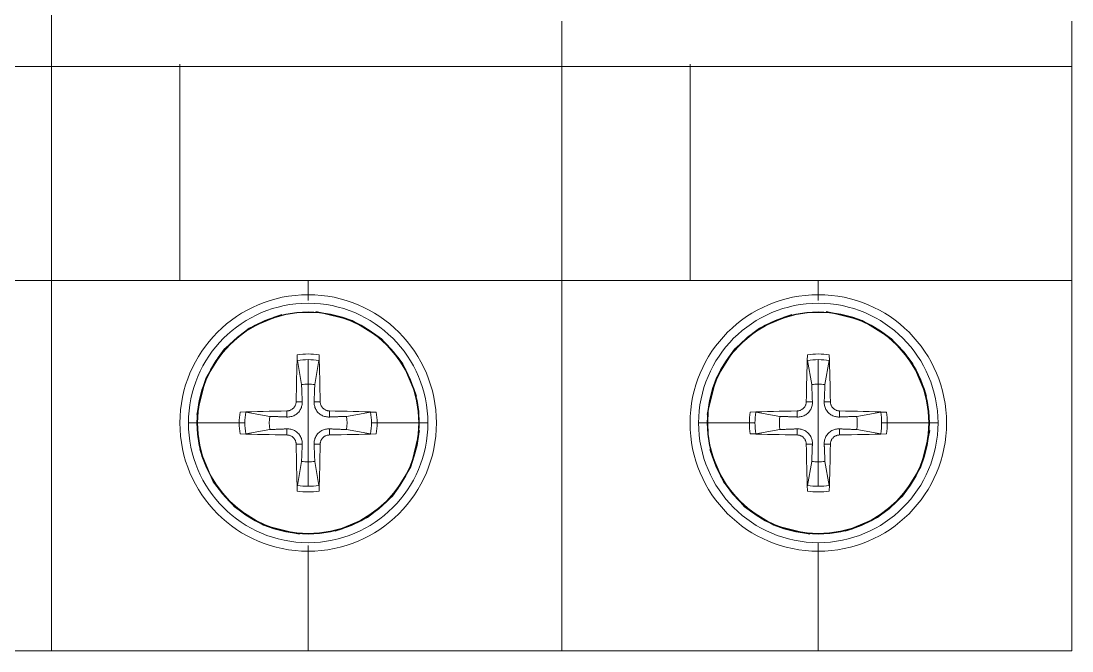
# Model space of a CAD drawing. Header units: millimetres. Extents: x 6750 to 121550, y -28210 to 66060.
# Drawn here: x 37159.21 to 37196.21, y 64749.3 to 64771.47 of the extents above; entities that cross this region are included whole.
import ezdxf

# ---------------------------------------------------------------- set-up
doc = ezdxf.new("R2010")
doc.units = ezdxf.units.MM

# ---------------------------------------------------------------- blocks, each defined once
blk = doc.blocks.new('3a2sd1zx35c4')
at = {"linetype": 'Continuous', "lineweight": 0}
for p, q in [((764574.74, 174558.04), (764574.74, 174544.86)), ((764574.74, 174543.254), (764574.74, 174544.86)), ((764592.702, 174543.254), (764592.702, 174544.86)), ((764610.664, 174543.254), (764610.664, 174544.86)), ((764574.74, 174536.23), (764574.74, 174544.057)), ((764592.702, 174543.254), (764574.74, 174543.254)), ((764579.256, 174536.23), (764579.256, 174543.338)), ((764592.702, 174543.254), (764592.702, 174536.23)), ((764610.664, 174543.254), (764592.702, 174543.254)), ((764597.218, 174536.23), (764597.218, 174543.338)), ((764610.664, 174543.254), (764610.664, 174536.23)), ((764574.74, 174535.728), (764574.74, 174536.23)), ((764574.74, 174535.728), (764574.74, 174536.23)), ((764579.256, 174535.728), (764579.256, 174536.23)), ((764592.702, 174535.728), (764592.702, 174536.23)), ((764597.218, 174536.23), (764597.218, 174535.728)), ((764597.218, 174535.728), (764597.218, 174536.23)), ((764610.664, 174536.23), (764610.664, 174535.728)), ((764610.664, 174535.728), (764610.664, 174536.23)), ((764574.74, 174535.728), (764579.256, 174535.728)), ((764574.74, 174524.288), (764574.74, 174535.728)), ((764579.256, 174535.728), (764592.702, 174535.728)), ((764583.771, 174535.026), (764583.771, 174535.728)), ((764592.702, 174535.728), (764592.702, 174524.288)), ((764592.702, 174535.728), (764597.218, 174535.728)), ((764597.218, 174535.728), (764610.664, 174535.728)), ((764601.733, 174535.026), (764601.733, 174535.728)), ((764610.664, 174535.728), (764610.664, 174524.288)), ((764581.7, 174534.05), (764582.843, 174534.529)), ((764582.562, 174534.432), (764581.7, 174534.05)), ((764582.843, 174534.529), (764582.562, 174534.432)), ((764584.981, 174534.432), (764584.043, 174534.631)), ((764584.043, 174534.631), (764585.319, 174534.323)), ((764585.319, 174534.323), (764584.981, 174534.432)), ((764585.319, 174534.323), (764586.35, 174533.676)), ((764586.072, 174533.876), (764585.319, 174534.323)), ((764599.663, 174534.05), (764600.805, 174534.529)), ((764600.524, 174534.432), (764599.663, 174534.05)), ((764600.805, 174534.529), (764600.524, 174534.432)), ((764602.943, 174534.432), (764602.005, 174534.631)), ((764602.005, 174534.631), (764603.281, 174534.323)), ((764603.281, 174534.323), (764602.943, 174534.432)), ((764603.281, 174534.323), (764604.313, 174533.676)), ((764604.034, 174533.876), (764603.281, 174534.323)), ((764580.819, 174533.304), (764581.7, 174534.05)), ((764581.7, 174534.05), (764581.471, 174533.876)), ((764598.781, 174533.304), (764599.663, 174534.05)), ((764599.663, 174534.05), (764599.433, 174533.876)), ((764581.471, 174533.876), (764580.819, 174533.304)), ((764586.35, 174533.676), (764586.072, 174533.876)), ((764586.938, 174533.011), (764586.35, 174533.676)), ((764586.35, 174533.676), (764587.101, 174532.797)), ((764599.433, 174533.876), (764598.781, 174533.304)), ((764604.313, 174533.676), (764604.034, 174533.876)), ((764604.9, 174533.011), (764604.313, 174533.676)), ((764604.313, 174533.676), (764605.064, 174532.797)), ((764580.168, 174532.28), (764580.819, 174533.304)), ((764580.819, 174533.304), (764580.605, 174533.011)), ((764598.131, 174532.28), (764598.781, 174533.304)), ((764598.781, 174533.304), (764598.567, 174533.011)), ((764580.605, 174533.011), (764580.168, 174532.28)), ((764583.394, 174532.907), (764583.539, 174532.062)), ((764583.771, 174532.082), (764583.771, 174532.939)), ((764584.004, 174532.062), (764584.149, 174532.907)), ((764587.101, 174532.797), (764586.938, 174533.011)), ((764587.493, 174531.919), (764587.101, 174532.797)), ((764587.101, 174532.797), (764587.586, 174531.656)), ((764598.567, 174533.011), (764598.131, 174532.28)), ((764601.356, 174532.907), (764601.501, 174532.062)), ((764601.733, 174532.082), (764601.733, 174532.939)), ((764601.966, 174532.062), (764602.111, 174532.907)), ((764605.064, 174532.797), (764604.9, 174533.011)), ((764605.456, 174531.919), (764605.064, 174532.797)), ((764605.064, 174532.797), (764605.548, 174531.656)), ((764579.853, 174531.01), (764580.168, 174532.28)), ((764580.168, 174532.28), (764580.049, 174531.919)), ((764583.539, 174532.062), (764583.54, 174532.02)), ((764583.771, 174530.71), (764583.771, 174532.082)), ((764584.002, 174532.02), (764584.004, 174532.062)), ((764597.815, 174531.01), (764598.131, 174532.28)), ((764598.131, 174532.28), (764598.012, 174531.919)), ((764601.501, 174532.062), (764601.503, 174532.02)), ((764601.733, 174530.71), (764601.733, 174532.082)), ((764601.964, 174532.02), (764601.966, 174532.062)), ((764580.049, 174531.919), (764579.853, 174531.01)), ((764583.54, 174532.02), (764583.542, 174531.98)), ((764583.542, 174531.98), (764583.543, 174531.943)), ((764583.543, 174531.943), (764583.545, 174531.908)), ((764583.545, 174531.908), (764583.546, 174531.874)), ((764583.546, 174531.874), (764583.547, 174531.842)), ((764583.547, 174531.842), (764583.549, 174531.812)), ((764583.549, 174531.812), (764583.55, 174531.783)), ((764583.55, 174531.783), (764583.551, 174531.755)), ((764583.551, 174531.755), (764583.552, 174531.729)), ((764583.552, 174531.729), (764583.553, 174531.704)), ((764583.553, 174531.704), (764583.554, 174531.68)), ((764583.554, 174531.68), (764583.555, 174531.657)), ((764583.988, 174531.657), (764583.989, 174531.68)), ((764583.989, 174531.68), (764583.99, 174531.704)), ((764583.99, 174531.704), (764583.991, 174531.729)), ((764583.991, 174531.729), (764583.992, 174531.755)), ((764583.992, 174531.755), (764583.993, 174531.783)), ((764583.993, 174531.783), (764583.994, 174531.812)), ((764583.994, 174531.812), (764583.995, 174531.842)), ((764583.995, 174531.842), (764583.996, 174531.874)), ((764583.996, 174531.874), (764583.998, 174531.908)), ((764583.998, 174531.908), (764583.999, 174531.943)), ((764583.999, 174531.943), (764584.001, 174531.98)), ((764584.001, 174531.98), (764584.002, 174532.02)), ((764587.586, 174531.656), (764587.493, 174531.919)), ((764598.012, 174531.919), (764597.815, 174531.01)), ((764601.503, 174532.02), (764601.504, 174531.98)), ((764601.504, 174531.98), (764601.506, 174531.943)), ((764601.506, 174531.943), (764601.507, 174531.908)), ((764601.507, 174531.908), (764601.508, 174531.874)), ((764601.508, 174531.874), (764601.51, 174531.842)), ((764601.51, 174531.842), (764601.511, 174531.812)), ((764601.511, 174531.812), (764601.512, 174531.783)), ((764601.512, 174531.783), (764601.513, 174531.755)), ((764601.513, 174531.755), (764601.514, 174531.729)), ((764601.514, 174531.729), (764601.515, 174531.704)), ((764601.515, 174531.704), (764601.516, 174531.68)), ((764601.516, 174531.68), (764601.517, 174531.657)), ((764601.95, 174531.657), (764601.951, 174531.68)), ((764601.951, 174531.68), (764601.952, 174531.704)), ((764601.952, 174531.704), (764601.953, 174531.729)), ((764601.953, 174531.729), (764601.954, 174531.755)), ((764601.954, 174531.755), (764601.955, 174531.783)), ((764601.955, 174531.783), (764601.956, 174531.812)), ((764601.956, 174531.812), (764601.957, 174531.842)), ((764601.957, 174531.842), (764601.959, 174531.874)), ((764601.959, 174531.874), (764601.96, 174531.908)), ((764601.96, 174531.908), (764601.961, 174531.943)), ((764601.961, 174531.943), (764601.963, 174531.98)), ((764601.963, 174531.98), (764601.964, 174532.02)), ((764605.548, 174531.656), (764605.456, 174531.919)), ((764583.313, 174531.315), (764583.303, 174531.296)), ((764583.322, 174531.334), (764583.313, 174531.315)), ((764583.33, 174531.354), (764583.322, 174531.334)), ((764583.336, 174531.375), (764583.33, 174531.354)), ((764583.341, 174531.396), (764583.336, 174531.375)), ((764583.345, 174531.416), (764583.341, 174531.396)), ((764583.347, 174531.437), (764583.345, 174531.416)), ((764583.348, 174531.457), (764583.347, 174531.437)), ((764583.348, 174531.457), (764583.562, 174531.456)), ((764583.55, 174531.319), (764583.542, 174531.286)), ((764583.556, 174531.352), (764583.55, 174531.319)), ((764583.555, 174531.657), (764583.555, 174531.635)), ((764583.555, 174531.635), (764583.556, 174531.614)), ((764583.556, 174531.614), (764583.557, 174531.593)), ((764583.561, 174531.387), (764583.556, 174531.352)), ((764583.557, 174531.593), (764583.558, 174531.574)), ((764583.558, 174531.574), (764583.559, 174531.555)), ((764583.559, 174531.555), (764583.559, 174531.537)), ((764583.559, 174531.537), (764583.56, 174531.52)), ((764583.56, 174531.52), (764583.561, 174531.503)), ((764583.561, 174531.503), (764583.561, 174531.487)), ((764583.561, 174531.487), (764583.562, 174531.471)), ((764583.563, 174531.421), (764583.561, 174531.387)), ((764583.562, 174531.471), (764583.562, 174531.456)), ((764583.562, 174531.456), (764583.563, 174531.421)), ((764583.98, 174531.456), (764583.981, 174531.471)), ((764584.195, 174531.457), (764583.98, 174531.456)), ((764583.98, 174531.421), (764583.98, 174531.456)), ((764583.982, 174531.387), (764583.98, 174531.421)), ((764583.981, 174531.487), (764583.982, 174531.503)), ((764583.981, 174531.471), (764583.981, 174531.487)), ((764583.982, 174531.52), (764583.983, 174531.537)), ((764583.982, 174531.503), (764583.982, 174531.52)), ((764583.986, 174531.352), (764583.982, 174531.387)), ((764583.983, 174531.537), (764583.984, 174531.555)), ((764583.984, 174531.555), (764583.985, 174531.574)), ((764583.985, 174531.593), (764583.986, 174531.614)), ((764583.985, 174531.574), (764583.985, 174531.593)), ((764583.986, 174531.614), (764583.987, 174531.635)), ((764583.993, 174531.319), (764583.986, 174531.352)), ((764583.987, 174531.635), (764583.988, 174531.657)), ((764584.001, 174531.286), (764583.993, 174531.319)), ((764584.195, 174531.437), (764584.195, 174531.457)), ((764584.198, 174531.416), (764584.195, 174531.437)), ((764584.201, 174531.395), (764584.198, 174531.416)), ((764584.206, 174531.375), (764584.201, 174531.395)), ((764584.213, 174531.354), (764584.206, 174531.375)), ((764584.22, 174531.334), (764584.213, 174531.354)), ((764584.229, 174531.315), (764584.22, 174531.334)), ((764584.24, 174531.296), (764584.229, 174531.315)), ((764601.275, 174531.315), (764601.265, 174531.296)), ((764601.284, 174531.334), (764601.275, 174531.315)), ((764601.292, 174531.354), (764601.284, 174531.334)), ((764601.298, 174531.375), (764601.292, 174531.354)), ((764601.303, 174531.396), (764601.298, 174531.375)), ((764601.307, 174531.416), (764601.303, 174531.396)), ((764601.309, 174531.437), (764601.307, 174531.416)), ((764601.31, 174531.457), (764601.309, 174531.437)), ((764601.31, 174531.457), (764601.525, 174531.456)), ((764601.512, 174531.319), (764601.504, 174531.286)), ((764601.518, 174531.352), (764601.512, 174531.319)), ((764601.517, 174531.657), (764601.518, 174531.635)), ((764601.518, 174531.635), (764601.519, 174531.614)), ((764601.523, 174531.387), (764601.518, 174531.352)), ((764601.519, 174531.614), (764601.519, 174531.593)), ((764601.519, 174531.593), (764601.52, 174531.574)), ((764601.52, 174531.574), (764601.521, 174531.555)), ((764601.521, 174531.555), (764601.522, 174531.537)), ((764601.522, 174531.537), (764601.522, 174531.52)), ((764601.522, 174531.52), (764601.523, 174531.503)), ((764601.523, 174531.503), (764601.524, 174531.487)), ((764601.525, 174531.421), (764601.523, 174531.387)), ((764601.524, 174531.487), (764601.524, 174531.471)), ((764601.524, 174531.471), (764601.525, 174531.456)), ((764601.525, 174531.456), (764601.525, 174531.421)), ((764601.942, 174531.456), (764601.943, 174531.471)), ((764602.157, 174531.457), (764601.942, 174531.456)), ((764601.942, 174531.421), (764601.942, 174531.456)), ((764601.944, 174531.387), (764601.942, 174531.421)), ((764601.943, 174531.487), (764601.944, 174531.503)), ((764601.943, 174531.471), (764601.943, 174531.487)), ((764601.944, 174531.503), (764601.945, 174531.52)), ((764601.948, 174531.352), (764601.944, 174531.387)), ((764601.945, 174531.537), (764601.946, 174531.555)), ((764601.945, 174531.52), (764601.945, 174531.537)), ((764601.946, 174531.555), (764601.947, 174531.574)), ((764601.947, 174531.574), (764601.948, 174531.593)), ((764601.948, 174531.614), (764601.949, 174531.635)), ((764601.948, 174531.593), (764601.948, 174531.614)), ((764601.955, 174531.319), (764601.948, 174531.352)), ((764601.949, 174531.635), (764601.95, 174531.657)), ((764601.963, 174531.286), (764601.955, 174531.319)), ((764602.158, 174531.437), (764602.157, 174531.457)), ((764602.16, 174531.416), (764602.158, 174531.437)), ((764602.164, 174531.395), (764602.16, 174531.416)), ((764602.169, 174531.375), (764602.164, 174531.395)), ((764602.175, 174531.354), (764602.169, 174531.375)), ((764602.183, 174531.334), (764602.175, 174531.354)), ((764602.192, 174531.315), (764602.183, 174531.334)), ((764602.202, 174531.296), (764602.192, 174531.315)), ((764582.42, 174530.943), (764581.574, 174531.088)), ((764582.462, 174530.941), (764582.42, 174530.943)), ((764582.501, 174530.94), (764582.462, 174530.941)), ((764582.539, 174530.938), (764582.501, 174530.94)), ((764582.574, 174530.937), (764582.539, 174530.938)), ((764582.608, 174530.936), (764582.574, 174530.937)), ((764583.045, 174531.135), (764583.024, 174531.134)), ((764583.024, 174531.134), (764583.026, 174530.919)), ((764583.065, 174531.137), (764583.045, 174531.135)), ((764583.086, 174531.141), (764583.065, 174531.137)), ((764583.107, 174531.146), (764583.086, 174531.141)), ((764583.127, 174531.152), (764583.107, 174531.146)), ((764583.147, 174531.16), (764583.127, 174531.152)), ((764583.167, 174531.169), (764583.147, 174531.16)), ((764583.195, 174530.94), (764583.163, 174530.932)), ((764583.186, 174531.179), (764583.167, 174531.169)), ((764583.204, 174531.19), (764583.186, 174531.179)), ((764583.228, 174530.951), (764583.195, 174530.94)), ((764583.221, 174531.203), (764583.204, 174531.19)), ((764583.237, 174531.216), (764583.221, 174531.203)), ((764583.261, 174530.964), (764583.228, 174530.951)), ((764583.252, 174531.23), (764583.237, 174531.216)), ((764583.266, 174531.245), (764583.252, 174531.23)), ((764583.294, 174530.98), (764583.261, 174530.964)), ((764583.279, 174531.261), (764583.266, 174531.245)), ((764583.291, 174531.278), (764583.279, 174531.261)), ((764583.303, 174531.296), (764583.291, 174531.278)), ((764583.326, 174530.999), (764583.294, 174530.98)), ((764583.357, 174531.021), (764583.326, 174530.999)), ((764583.386, 174531.044), (764583.357, 174531.021)), ((764583.413, 174531.069), (764583.386, 174531.044)), ((764583.438, 174531.095), (764583.413, 174531.069)), ((764583.461, 174531.125), (764583.438, 174531.095)), ((764583.482, 174531.156), (764583.461, 174531.125)), ((764583.501, 174531.188), (764583.482, 174531.156)), ((764583.517, 174531.221), (764583.501, 174531.188)), ((764583.531, 174531.254), (764583.517, 174531.221)), ((764583.542, 174531.286), (764583.531, 174531.254)), ((764584.012, 174531.254), (764584.001, 174531.286)), ((764584.025, 174531.221), (764584.012, 174531.254)), ((764584.041, 174531.188), (764584.025, 174531.221)), ((764584.06, 174531.156), (764584.041, 174531.188)), ((764584.081, 174531.125), (764584.06, 174531.156)), ((764584.105, 174531.095), (764584.081, 174531.125)), ((764584.129, 174531.069), (764584.105, 174531.095)), ((764584.156, 174531.044), (764584.129, 174531.069)), ((764584.185, 174531.021), (764584.156, 174531.044)), ((764584.216, 174530.999), (764584.185, 174531.021)), ((764584.248, 174530.98), (764584.216, 174530.999)), ((764584.251, 174531.278), (764584.24, 174531.296)), ((764584.282, 174530.964), (764584.248, 174530.98)), ((764584.263, 174531.261), (764584.251, 174531.278)), ((764584.277, 174531.245), (764584.263, 174531.261)), ((764584.291, 174531.23), (764584.277, 174531.245)), ((764584.315, 174530.951), (764584.282, 174530.964)), ((764584.306, 174531.216), (764584.291, 174531.23)), ((764584.322, 174531.203), (764584.306, 174531.216)), ((764584.347, 174530.94), (764584.315, 174530.951)), ((764584.339, 174531.19), (764584.322, 174531.203)), ((764584.357, 174531.179), (764584.339, 174531.19)), ((764584.379, 174530.932), (764584.347, 174530.94)), ((764584.376, 174531.169), (764584.357, 174531.179)), ((764584.395, 174531.16), (764584.376, 174531.169)), ((764584.415, 174531.152), (764584.395, 174531.16)), ((764584.436, 174531.146), (764584.415, 174531.152)), ((764584.456, 174531.141), (764584.436, 174531.146)), ((764584.477, 174531.137), (764584.456, 174531.141)), ((764584.498, 174531.135), (764584.477, 174531.137)), ((764584.518, 174531.134), (764584.498, 174531.135)), ((764584.518, 174531.134), (764584.517, 174530.919)), ((764584.968, 174530.937), (764584.935, 174530.936)), ((764585.004, 174530.938), (764584.968, 174530.937)), ((764585.041, 174530.94), (764585.004, 174530.938)), ((764585.081, 174530.941), (764585.041, 174530.94)), ((764585.122, 174530.943), (764585.081, 174530.941)), ((764585.968, 174531.088), (764585.122, 174530.943)), ((764585.973, 174531.089), (764585.968, 174531.088)), ((764585.978, 174531.09), (764585.973, 174531.089)), ((764585.984, 174531.09), (764585.978, 174531.09)), ((764585.99, 174531.091), (764585.984, 174531.09)), ((764585.996, 174531.091), (764585.99, 174531.091)), ((764586.003, 174531.092), (764585.996, 174531.091)), ((764586.01, 174531.093), (764586.003, 174531.092)), ((764586.018, 174531.093), (764586.01, 174531.093)), ((764586.027, 174531.093), (764586.018, 174531.093)), ((764586.035, 174531.094), (764586.027, 174531.093)), ((764586.044, 174531.094), (764586.035, 174531.094)), ((764586.053, 174531.095), (764586.044, 174531.094)), ((764586.062, 174531.095), (764586.053, 174531.095)), ((764586.071, 174531.095), (764586.062, 174531.095)), ((764586.081, 174531.095), (764586.071, 174531.095)), ((764586.091, 174531.095), (764586.081, 174531.095)), ((764586.101, 174531.095), (764586.091, 174531.095)), ((764586.111, 174531.095), (764586.101, 174531.095)), ((764586.12, 174531.095), (764586.111, 174531.095)), ((764586.13, 174531.095), (764586.12, 174531.095)), ((764586.139, 174531.095), (764586.13, 174531.095)), ((764586.149, 174531.095), (764586.139, 174531.095)), ((764586.159, 174531.094), (764586.149, 174531.095)), ((764586.169, 174531.094), (764586.159, 174531.094)), ((764600.382, 174530.943), (764599.537, 174531.088)), ((764600.424, 174530.941), (764600.382, 174530.943)), ((764600.464, 174530.94), (764600.424, 174530.941)), ((764600.501, 174530.938), (764600.464, 174530.94)), ((764600.536, 174530.937), (764600.501, 174530.938)), ((764600.57, 174530.936), (764600.536, 174530.937)), ((764601.007, 174531.135), (764600.987, 174531.134)), ((764600.987, 174531.134), (764600.988, 174530.919)), ((764601.028, 174531.137), (764601.007, 174531.135)), ((764601.049, 174531.141), (764601.028, 174531.137)), ((764601.069, 174531.146), (764601.049, 174531.141)), ((764601.09, 174531.152), (764601.069, 174531.146)), ((764601.11, 174531.16), (764601.09, 174531.152)), ((764601.129, 174531.169), (764601.11, 174531.16)), ((764601.158, 174530.94), (764601.125, 174530.932)), ((764601.148, 174531.179), (764601.129, 174531.169)), ((764601.166, 174531.19), (764601.148, 174531.179)), ((764601.19, 174530.951), (764601.158, 174530.94)), ((764601.183, 174531.203), (764601.166, 174531.19)), ((764601.199, 174531.216), (764601.183, 174531.203)), ((764601.223, 174530.964), (764601.19, 174530.951)), ((764601.214, 174531.23), (764601.199, 174531.216)), ((764601.228, 174531.245), (764601.214, 174531.23)), ((764601.256, 174530.98), (764601.223, 174530.964)), ((764601.241, 174531.261), (764601.228, 174531.245)), ((764601.254, 174531.278), (764601.241, 174531.261)), ((764601.265, 174531.296), (764601.254, 174531.278)), ((764601.288, 174530.999), (764601.256, 174530.98)), ((764601.319, 174531.021), (764601.288, 174530.999)), ((764601.349, 174531.044), (764601.319, 174531.021)), ((764601.375, 174531.069), (764601.349, 174531.044)), ((764601.4, 174531.095), (764601.375, 174531.069)), ((764601.423, 174531.125), (764601.4, 174531.095)), ((764601.445, 174531.156), (764601.423, 174531.125)), ((764601.464, 174531.188), (764601.445, 174531.156)), ((764601.48, 174531.221), (764601.464, 174531.188)), ((764601.493, 174531.254), (764601.48, 174531.221)), ((764601.504, 174531.286), (764601.493, 174531.254)), ((764601.974, 174531.254), (764601.963, 174531.286)), ((764601.987, 174531.221), (764601.974, 174531.254)), ((764602.003, 174531.188), (764601.987, 174531.221)), ((764602.022, 174531.156), (764602.003, 174531.188)), ((764602.043, 174531.125), (764602.022, 174531.156)), ((764602.067, 174531.095), (764602.043, 174531.125)), ((764602.092, 174531.069), (764602.067, 174531.095)), ((764602.118, 174531.044), (764602.092, 174531.069)), ((764602.147, 174531.021), (764602.118, 174531.044)), ((764602.178, 174530.999), (764602.147, 174531.021)), ((764602.211, 174530.98), (764602.178, 174530.999)), ((764602.213, 174531.278), (764602.202, 174531.296)), ((764602.244, 174530.964), (764602.211, 174530.98)), ((764602.226, 174531.261), (764602.213, 174531.278)), ((764602.239, 174531.245), (764602.226, 174531.261)), ((764602.253, 174531.23), (764602.239, 174531.245)), ((764602.277, 174530.951), (764602.244, 174530.964)), ((764602.268, 174531.216), (764602.253, 174531.23)), ((764602.284, 174531.203), (764602.268, 174531.216)), ((764602.309, 174530.94), (764602.277, 174530.951)), ((764602.301, 174531.19), (764602.284, 174531.203)), ((764602.319, 174531.179), (764602.301, 174531.19)), ((764602.342, 174530.932), (764602.309, 174530.94)), ((764602.338, 174531.169), (764602.319, 174531.179)), ((764602.357, 174531.16), (764602.338, 174531.169)), ((764602.377, 174531.152), (764602.357, 174531.16)), ((764602.398, 174531.146), (764602.377, 174531.152)), ((764602.419, 174531.141), (764602.398, 174531.146)), ((764602.439, 174531.137), (764602.419, 174531.141)), ((764602.46, 174531.135), (764602.439, 174531.137)), ((764602.48, 174531.134), (764602.46, 174531.135)), ((764602.48, 174531.134), (764602.479, 174530.919)), ((764602.931, 174530.937), (764602.897, 174530.936)), ((764602.966, 174530.938), (764602.931, 174530.937)), ((764603.003, 174530.94), (764602.966, 174530.938)), ((764603.043, 174530.941), (764603.003, 174530.94)), ((764603.085, 174530.943), (764603.043, 174530.941)), ((764603.93, 174531.088), (764603.085, 174530.943)), ((764603.935, 174531.089), (764603.93, 174531.088)), ((764603.94, 174531.09), (764603.935, 174531.089)), ((764603.946, 174531.09), (764603.94, 174531.09)), ((764603.952, 174531.091), (764603.946, 174531.09)), ((764603.959, 174531.091), (764603.952, 174531.091)), ((764603.965, 174531.092), (764603.959, 174531.091)), ((764603.973, 174531.093), (764603.965, 174531.092)), ((764603.981, 174531.093), (764603.973, 174531.093)), ((764603.989, 174531.093), (764603.981, 174531.093)), ((764603.998, 174531.094), (764603.989, 174531.093)), ((764604.006, 174531.094), (764603.998, 174531.094)), ((764604.015, 174531.095), (764604.006, 174531.094)), ((764604.024, 174531.095), (764604.015, 174531.095)), ((764604.033, 174531.095), (764604.024, 174531.095)), ((764604.043, 174531.095), (764604.033, 174531.095)), ((764604.053, 174531.095), (764604.043, 174531.095)), ((764604.063, 174531.095), (764604.053, 174531.095)), ((764604.073, 174531.095), (764604.063, 174531.095)), ((764604.082, 174531.095), (764604.073, 174531.095)), ((764604.092, 174531.095), (764604.082, 174531.095)), ((764604.102, 174531.095), (764604.092, 174531.095)), ((764604.112, 174531.095), (764604.102, 174531.095)), ((764604.122, 174531.094), (764604.112, 174531.095)), ((764604.131, 174531.094), (764604.122, 174531.094)), ((764579.557, 174530.71), (764579.858, 174530.71)), ((764581.343, 174530.71), (764579.878, 174530.71)), ((764581.542, 174530.71), (764581.343, 174530.71)), ((764582.64, 174530.934), (764582.608, 174530.936)), ((764582.67, 174530.933), (764582.64, 174530.934)), ((764582.699, 174530.932), (764582.67, 174530.933)), ((764582.726, 174530.931), (764582.699, 174530.932)), ((764582.753, 174530.93), (764582.726, 174530.931)), ((764582.778, 174530.929), (764582.753, 174530.93)), ((764582.802, 174530.928), (764582.778, 174530.929)), ((764582.825, 174530.927), (764582.802, 174530.928)), ((764582.847, 174530.926), (764582.825, 174530.927)), ((764582.868, 174530.925), (764582.847, 174530.926)), ((764582.888, 174530.925), (764582.868, 174530.925)), ((764582.908, 174530.924), (764582.888, 174530.925)), ((764582.927, 174530.923), (764582.908, 174530.924)), ((764582.945, 174530.922), (764582.927, 174530.923)), ((764582.962, 174530.922), (764582.945, 174530.922)), ((764582.979, 174530.921), (764582.962, 174530.922)), ((764582.995, 174530.92), (764582.979, 174530.921)), ((764583.011, 174530.92), (764582.995, 174530.92)), ((764583.026, 174530.919), (764583.011, 174530.92)), ((764583.06, 174530.919), (764583.026, 174530.919)), ((764583.095, 174530.921), (764583.06, 174530.919)), ((764583.129, 174530.925), (764583.095, 174530.921)), ((764583.163, 174530.932), (764583.129, 174530.925)), ((764583.771, 174529.339), (764583.771, 174530.71)), ((764584.413, 174530.925), (764584.379, 174530.932)), ((764584.447, 174530.921), (764584.413, 174530.925)), ((764584.482, 174530.919), (764584.447, 174530.921)), ((764584.517, 174530.919), (764584.482, 174530.919)), ((764584.532, 174530.92), (764584.517, 174530.919)), ((764584.547, 174530.92), (764584.532, 174530.92)), ((764584.564, 174530.921), (764584.547, 174530.92)), ((764584.58, 174530.922), (764584.564, 174530.921)), ((764584.598, 174530.922), (764584.58, 174530.922)), ((764584.616, 174530.923), (764584.598, 174530.922)), ((764584.635, 174530.924), (764584.616, 174530.923)), ((764584.654, 174530.925), (764584.635, 174530.924)), ((764584.674, 174530.925), (764584.654, 174530.925)), ((764584.696, 174530.926), (764584.674, 174530.925)), ((764584.718, 174530.927), (764584.696, 174530.926)), ((764584.741, 174530.928), (764584.718, 174530.927)), ((764584.765, 174530.929), (764584.741, 174530.928)), ((764584.79, 174530.93), (764584.765, 174530.929)), ((764584.816, 174530.931), (764584.79, 174530.93)), ((764584.844, 174530.932), (764584.816, 174530.931)), ((764584.873, 174530.933), (764584.844, 174530.932)), ((764584.903, 174530.934), (764584.873, 174530.933)), ((764584.935, 174530.936), (764584.903, 174530.934)), ((764586.2, 174530.71), (764586, 174530.71)), ((764587.664, 174530.71), (764586.2, 174530.71)), ((764587.986, 174530.71), (764587.685, 174530.71)), ((764597.519, 174530.71), (764597.82, 174530.71)), ((764599.305, 174530.71), (764597.84, 174530.71)), ((764599.505, 174530.71), (764599.305, 174530.71)), ((764600.602, 174530.934), (764600.57, 174530.936)), ((764600.632, 174530.933), (764600.602, 174530.934)), ((764600.661, 174530.932), (764600.632, 174530.933)), ((764600.689, 174530.931), (764600.661, 174530.932)), ((764600.715, 174530.93), (764600.689, 174530.931)), ((764600.74, 174530.929), (764600.715, 174530.93)), ((764600.764, 174530.928), (764600.74, 174530.929)), ((764600.787, 174530.927), (764600.764, 174530.928)), ((764600.809, 174530.926), (764600.787, 174530.927)), ((764600.83, 174530.925), (764600.809, 174530.926)), ((764600.851, 174530.925), (764600.83, 174530.925)), ((764600.87, 174530.924), (764600.851, 174530.925)), ((764600.889, 174530.923), (764600.87, 174530.924)), ((764600.907, 174530.922), (764600.889, 174530.923)), ((764600.924, 174530.922), (764600.907, 174530.922)), ((764600.941, 174530.921), (764600.924, 174530.922)), ((764600.957, 174530.92), (764600.941, 174530.921)), ((764600.973, 174530.92), (764600.957, 174530.92)), ((764600.988, 174530.919), (764600.973, 174530.92)), ((764601.023, 174530.919), (764600.988, 174530.919)), ((764601.057, 174530.921), (764601.023, 174530.919)), ((764601.092, 174530.925), (764601.057, 174530.921)), ((764601.125, 174530.932), (764601.092, 174530.925)), ((764601.733, 174529.339), (764601.733, 174530.71)), ((764602.375, 174530.925), (764602.342, 174530.932)), ((764602.41, 174530.921), (764602.375, 174530.925)), ((764602.444, 174530.919), (764602.41, 174530.921)), ((764602.479, 174530.919), (764602.444, 174530.919)), ((764602.494, 174530.92), (764602.479, 174530.919)), ((764602.51, 174530.92), (764602.494, 174530.92)), ((764602.526, 174530.921), (764602.51, 174530.92)), ((764602.543, 174530.922), (764602.526, 174530.921)), ((764602.56, 174530.922), (764602.543, 174530.922)), ((764602.578, 174530.923), (764602.56, 174530.922)), ((764602.597, 174530.924), (764602.578, 174530.923)), ((764602.616, 174530.925), (764602.597, 174530.924)), ((764602.637, 174530.925), (764602.616, 174530.925)), ((764602.658, 174530.926), (764602.637, 174530.925)), ((764602.68, 174530.927), (764602.658, 174530.926)), ((764602.703, 174530.928), (764602.68, 174530.927)), ((764602.727, 174530.929), (764602.703, 174530.928)), ((764602.752, 174530.93), (764602.727, 174530.929)), ((764602.778, 174530.931), (764602.752, 174530.93)), ((764602.806, 174530.932), (764602.778, 174530.931)), ((764602.835, 174530.933), (764602.806, 174530.932)), ((764602.865, 174530.934), (764602.835, 174530.933)), ((764602.897, 174530.936), (764602.865, 174530.934)), ((764604.162, 174530.71), (764603.962, 174530.71)), ((764605.627, 174530.71), (764604.162, 174530.71)), ((764605.948, 174530.71), (764605.647, 174530.71)), ((764581.574, 174530.333), (764582.42, 174530.478)), ((764582.42, 174530.478), (764582.462, 174530.48)), ((764582.462, 174530.48), (764582.501, 174530.481)), ((764582.501, 174530.481), (764582.539, 174530.483)), ((764582.539, 174530.483), (764582.574, 174530.484)), ((764582.574, 174530.484), (764582.608, 174530.485)), ((764582.608, 174530.485), (764582.64, 174530.487)), ((764582.64, 174530.487), (764582.67, 174530.488)), ((764582.67, 174530.488), (764582.699, 174530.489)), ((764582.699, 174530.489), (764582.726, 174530.49)), ((764582.726, 174530.49), (764582.753, 174530.491)), ((764582.753, 174530.491), (764582.778, 174530.492)), ((764582.778, 174530.492), (764582.802, 174530.493)), ((764582.802, 174530.493), (764582.825, 174530.494)), ((764582.825, 174530.494), (764582.847, 174530.495)), ((764582.847, 174530.495), (764582.868, 174530.496)), ((764582.868, 174530.496), (764582.888, 174530.496)), ((764582.888, 174530.496), (764582.908, 174530.497)), ((764582.908, 174530.497), (764582.927, 174530.498)), ((764582.927, 174530.498), (764582.945, 174530.499)), ((764582.945, 174530.499), (764582.962, 174530.499)), ((764582.962, 174530.499), (764582.979, 174530.5)), ((764582.979, 174530.5), (764582.995, 174530.501)), ((764582.995, 174530.501), (764583.011, 174530.501)), ((764583.011, 174530.501), (764583.026, 174530.502)), ((764583.024, 174530.287), (764583.026, 174530.502)), ((764583.024, 174530.287), (764583.045, 174530.286)), ((764583.026, 174530.502), (764583.06, 174530.502)), ((764583.045, 174530.286), (764583.065, 174530.284)), ((764583.06, 174530.502), (764583.095, 174530.5)), ((764583.065, 174530.284), (764583.086, 174530.28)), ((764583.086, 174530.28), (764583.107, 174530.275)), ((764583.095, 174530.5), (764583.129, 174530.496)), ((764583.107, 174530.275), (764583.127, 174530.269)), ((764583.127, 174530.269), (764583.147, 174530.261)), ((764583.129, 174530.496), (764583.163, 174530.489)), ((764583.147, 174530.261), (764583.167, 174530.252)), ((764583.163, 174530.489), (764583.195, 174530.481)), ((764583.167, 174530.252), (764583.186, 174530.242)), ((764583.186, 174530.242), (764583.204, 174530.231)), ((764583.195, 174530.481), (764583.228, 174530.47)), ((764583.204, 174530.231), (764583.221, 174530.218)), ((764583.221, 174530.218), (764583.237, 174530.205)), ((764583.228, 174530.47), (764583.261, 174530.457)), ((764583.237, 174530.205), (764583.252, 174530.191)), ((764583.261, 174530.457), (764583.294, 174530.441)), ((764583.294, 174530.441), (764583.326, 174530.422)), ((764583.326, 174530.422), (764583.357, 174530.4)), ((764583.357, 174530.4), (764583.386, 174530.377)), ((764583.386, 174530.377), (764583.413, 174530.352)), ((764583.413, 174530.352), (764583.438, 174530.326)), ((764583.438, 174530.326), (764583.461, 174530.296)), ((764583.461, 174530.296), (764583.482, 174530.265)), ((764583.482, 174530.265), (764583.501, 174530.233)), ((764583.501, 174530.233), (764583.517, 174530.2)), ((764583.517, 174530.2), (764583.531, 174530.167)), ((764584.012, 174530.167), (764584.025, 174530.2)), ((764584.025, 174530.2), (764584.041, 174530.233)), ((764584.041, 174530.233), (764584.06, 174530.265)), ((764584.06, 174530.265), (764584.081, 174530.296)), ((764584.081, 174530.296), (764584.105, 174530.326)), ((764584.105, 174530.326), (764584.129, 174530.352)), ((764584.129, 174530.352), (764584.156, 174530.377)), ((764584.156, 174530.377), (764584.185, 174530.4)), ((764584.185, 174530.4), (764584.216, 174530.422)), ((764584.216, 174530.422), (764584.248, 174530.441)), ((764584.248, 174530.441), (764584.282, 174530.457)), ((764584.282, 174530.457), (764584.315, 174530.47)), ((764584.291, 174530.191), (764584.306, 174530.205)), ((764584.306, 174530.205), (764584.322, 174530.218)), ((764584.315, 174530.47), (764584.347, 174530.481)), ((764584.322, 174530.218), (764584.339, 174530.231)), ((764584.339, 174530.231), (764584.357, 174530.242)), ((764584.347, 174530.481), (764584.379, 174530.489)), ((764584.357, 174530.242), (764584.375, 174530.252)), ((764584.375, 174530.252), (764584.395, 174530.261)), ((764584.379, 174530.489), (764584.413, 174530.496)), ((764584.395, 174530.261), (764584.415, 174530.269)), ((764584.413, 174530.496), (764584.447, 174530.5)), ((764584.415, 174530.269), (764584.435, 174530.275)), ((764584.435, 174530.275), (764584.456, 174530.28)), ((764584.447, 174530.5), (764584.482, 174530.502)), ((764584.456, 174530.28), (764584.477, 174530.284)), ((764584.477, 174530.284), (764584.498, 174530.286)), ((764584.482, 174530.502), (764584.517, 174530.502)), ((764584.498, 174530.286), (764584.518, 174530.287)), ((764584.518, 174530.287), (764584.517, 174530.502)), ((764584.517, 174530.502), (764584.532, 174530.501)), ((764584.532, 174530.501), (764584.547, 174530.501)), ((764584.547, 174530.501), (764584.564, 174530.5)), ((764584.564, 174530.5), (764584.58, 174530.499)), ((764584.58, 174530.499), (764584.598, 174530.499)), ((764584.598, 174530.499), (764584.616, 174530.498)), ((764584.616, 174530.498), (764584.635, 174530.497)), ((764584.635, 174530.497), (764584.654, 174530.496)), ((764584.654, 174530.496), (764584.674, 174530.496)), ((764584.674, 174530.496), (764584.696, 174530.495)), ((764584.696, 174530.495), (764584.718, 174530.494)), ((764584.718, 174530.494), (764584.741, 174530.493)), ((764584.741, 174530.493), (764584.765, 174530.492)), ((764584.765, 174530.492), (764584.79, 174530.491)), ((764584.79, 174530.491), (764584.816, 174530.49)), ((764584.816, 174530.49), (764584.844, 174530.489)), ((764584.844, 174530.489), (764584.873, 174530.488)), ((764584.873, 174530.488), (764584.903, 174530.487)), ((764584.903, 174530.487), (764584.935, 174530.485)), ((764584.935, 174530.485), (764584.968, 174530.484)), ((764584.968, 174530.484), (764585.004, 174530.483)), ((764585.004, 174530.483), (764585.041, 174530.481)), ((764585.041, 174530.481), (764585.081, 174530.48)), ((764585.081, 174530.48), (764585.122, 174530.478)), ((764585.122, 174530.478), (764585.968, 174530.333)), ((764587.692, 174530.439), (764587.384, 174529.163)), ((764587.493, 174529.501), (764587.692, 174530.439)), ((764599.336, 174530.327), (764599.345, 174530.327)), ((764599.345, 174530.327), (764599.355, 174530.326)), ((764599.355, 174530.326), (764599.365, 174530.326)), ((764599.365, 174530.326), (764599.375, 174530.326)), ((764599.375, 174530.326), (764599.385, 174530.326)), ((764599.385, 174530.326), (764599.394, 174530.326)), ((764599.394, 174530.326), (764599.404, 174530.326)), ((764599.404, 174530.326), (764599.414, 174530.326)), ((764599.414, 174530.326), (764599.424, 174530.326)), ((764599.424, 174530.326), (764599.434, 174530.326)), ((764599.434, 174530.326), (764599.443, 174530.326)), ((764599.443, 174530.326), (764599.452, 174530.326)), ((764599.452, 174530.326), (764599.461, 174530.327)), ((764599.461, 174530.327), (764599.469, 174530.327)), ((764599.469, 174530.327), (764599.478, 174530.328)), ((764599.478, 174530.328), (764599.486, 174530.328)), ((764599.486, 174530.328), (764599.494, 174530.328)), ((764599.494, 174530.328), (764599.502, 174530.329)), ((764599.502, 174530.329), (764599.508, 174530.33)), ((764599.508, 174530.33), (764599.515, 174530.33)), ((764599.515, 174530.33), (764599.521, 174530.331)), ((764599.521, 174530.331), (764599.527, 174530.331)), ((764599.527, 174530.331), (764599.532, 174530.332)), ((764599.532, 174530.332), (764599.537, 174530.333)), ((764599.537, 174530.333), (764600.382, 174530.478)), ((764600.382, 174530.478), (764600.424, 174530.48)), ((764600.424, 174530.48), (764600.464, 174530.481)), ((764600.464, 174530.481), (764600.501, 174530.483)), ((764600.501, 174530.483), (764600.536, 174530.484)), ((764600.536, 174530.484), (764600.57, 174530.485)), ((764600.57, 174530.485), (764600.602, 174530.487)), ((764600.602, 174530.487), (764600.632, 174530.488)), ((764600.632, 174530.488), (764600.661, 174530.489)), ((764600.661, 174530.489), (764600.689, 174530.49)), ((764600.689, 174530.49), (764600.715, 174530.491)), ((764600.715, 174530.491), (764600.74, 174530.492)), ((764600.74, 174530.492), (764600.764, 174530.493)), ((764600.764, 174530.493), (764600.787, 174530.494)), ((764600.787, 174530.494), (764600.809, 174530.495)), ((764600.809, 174530.495), (764600.83, 174530.496)), ((764600.83, 174530.496), (764600.851, 174530.496)), ((764600.851, 174530.496), (764600.87, 174530.497)), ((764600.87, 174530.497), (764600.889, 174530.498)), ((764600.889, 174530.498), (764600.907, 174530.499)), ((764600.907, 174530.499), (764600.924, 174530.499)), ((764600.924, 174530.499), (764600.941, 174530.5)), ((764600.941, 174530.5), (764600.957, 174530.501)), ((764600.957, 174530.501), (764600.973, 174530.501)), ((764600.973, 174530.501), (764600.988, 174530.502)), ((764600.987, 174530.287), (764600.988, 174530.502)), ((764600.987, 174530.287), (764601.007, 174530.286)), ((764600.988, 174530.502), (764601.023, 174530.502)), ((764601.007, 174530.286), (764601.028, 174530.284)), ((764601.023, 174530.502), (764601.057, 174530.5)), ((764601.028, 174530.284), (764601.048, 174530.28)), ((764601.048, 174530.28), (764601.069, 174530.275)), ((764601.057, 174530.5), (764601.092, 174530.496)), ((764601.069, 174530.275), (764601.089, 174530.269)), ((764601.089, 174530.269), (764601.11, 174530.261)), ((764601.092, 174530.496), (764601.125, 174530.489)), ((764601.11, 174530.261), (764601.129, 174530.252)), ((764601.125, 174530.489), (764601.158, 174530.481)), ((764601.129, 174530.252), (764601.148, 174530.242)), ((764601.148, 174530.242), (764601.166, 174530.231)), ((764601.158, 174530.481), (764601.19, 174530.47)), ((764601.166, 174530.231), (764601.183, 174530.218)), ((764601.183, 174530.218), (764601.199, 174530.205)), ((764601.19, 174530.47), (764601.223, 174530.457)), ((764601.199, 174530.205), (764601.214, 174530.191)), ((764601.223, 174530.457), (764601.256, 174530.441)), ((764601.256, 174530.441), (764601.288, 174530.422)), ((764601.288, 174530.422), (764601.319, 174530.4)), ((764601.319, 174530.4), (764601.349, 174530.377)), ((764601.349, 174530.377), (764601.375, 174530.352)), ((764601.375, 174530.352), (764601.4, 174530.326)), ((764601.4, 174530.326), (764601.423, 174530.296)), ((764601.423, 174530.296), (764601.445, 174530.265)), ((764601.445, 174530.265), (764601.464, 174530.233)), ((764601.464, 174530.233), (764601.48, 174530.2)), ((764601.48, 174530.2), (764601.493, 174530.167)), ((764601.974, 174530.167), (764601.987, 174530.2)), ((764601.987, 174530.2), (764602.003, 174530.233)), ((764602.003, 174530.233), (764602.022, 174530.265)), ((764602.022, 174530.265), (764602.043, 174530.296)), ((764602.043, 174530.296), (764602.067, 174530.326)), ((764602.067, 174530.326), (764602.092, 174530.352)), ((764602.092, 174530.352), (764602.118, 174530.377)), ((764602.118, 174530.377), (764602.147, 174530.4)), ((764602.147, 174530.4), (764602.178, 174530.422)), ((764602.178, 174530.422), (764602.211, 174530.441)), ((764602.211, 174530.441), (764602.244, 174530.457)), ((764602.244, 174530.457), (764602.277, 174530.47)), ((764602.253, 174530.191), (764602.268, 174530.205)), ((764602.268, 174530.205), (764602.284, 174530.218)), ((764602.277, 174530.47), (764602.309, 174530.481)), ((764602.284, 174530.218), (764602.301, 174530.231)), ((764602.301, 174530.231), (764602.319, 174530.242)), ((764602.309, 174530.481), (764602.342, 174530.489)), ((764602.319, 174530.242), (764602.338, 174530.252)), ((764602.338, 174530.252), (764602.357, 174530.261)), ((764602.342, 174530.489), (764602.375, 174530.496)), ((764602.357, 174530.261), (764602.377, 174530.269)), ((764602.375, 174530.496), (764602.41, 174530.5)), ((764602.377, 174530.269), (764602.398, 174530.275)), ((764602.398, 174530.275), (764602.418, 174530.28)), ((764602.41, 174530.5), (764602.444, 174530.502)), ((764602.418, 174530.28), (764602.439, 174530.284)), ((764602.439, 174530.284), (764602.46, 174530.286)), ((764602.444, 174530.502), (764602.479, 174530.502)), ((764602.46, 174530.286), (764602.48, 174530.287)), ((764602.48, 174530.287), (764602.479, 174530.502)), ((764602.479, 174530.502), (764602.494, 174530.501)), ((764602.494, 174530.501), (764602.51, 174530.501)), ((764602.51, 174530.501), (764602.526, 174530.5)), ((764602.526, 174530.5), (764602.543, 174530.499)), ((764602.543, 174530.499), (764602.56, 174530.499)), ((764602.56, 174530.499), (764602.578, 174530.498)), ((764602.578, 174530.498), (764602.597, 174530.497)), ((764602.597, 174530.497), (764602.616, 174530.496)), ((764602.616, 174530.496), (764602.637, 174530.496)), ((764602.637, 174530.496), (764602.658, 174530.495)), ((764602.658, 174530.495), (764602.68, 174530.494)), ((764602.68, 174530.494), (764602.703, 174530.493)), ((764602.703, 174530.493), (764602.727, 174530.492)), ((764602.727, 174530.492), (764602.752, 174530.491)), ((764602.752, 174530.491), (764602.778, 174530.49)), ((764602.778, 174530.49), (764602.806, 174530.489)), ((764602.806, 174530.489), (764602.835, 174530.488)), ((764602.835, 174530.488), (764602.865, 174530.487)), ((764602.865, 174530.487), (764602.897, 174530.485)), ((764602.897, 174530.485), (764602.931, 174530.484)), ((764602.931, 174530.484), (764602.966, 174530.483)), ((764602.966, 174530.483), (764603.003, 174530.481)), ((764603.003, 174530.481), (764603.043, 174530.48)), ((764603.043, 174530.48), (764603.085, 174530.478)), ((764603.085, 174530.478), (764603.93, 174530.333)), ((764605.654, 174530.439), (764605.346, 174529.163)), ((764605.456, 174529.501), (764605.654, 174530.439)), ((764583.252, 174530.191), (764583.266, 174530.176)), ((764583.266, 174530.176), (764583.279, 174530.16)), ((764583.279, 174530.16), (764583.291, 174530.143)), ((764583.291, 174530.143), (764583.303, 174530.125)), ((764583.303, 174530.125), (764583.313, 174530.106)), ((764583.313, 174530.106), (764583.322, 174530.087)), ((764583.322, 174530.087), (764583.33, 174530.067)), ((764583.33, 174530.067), (764583.336, 174530.046)), ((764583.336, 174530.046), (764583.341, 174530.026)), ((764583.341, 174530.026), (764583.345, 174530.005)), ((764583.345, 174530.005), (764583.347, 174529.984)), ((764583.347, 174529.984), (764583.348, 174529.964)), ((764583.348, 174529.964), (764583.562, 174529.965)), ((764583.531, 174530.167), (764583.542, 174530.135)), ((764583.542, 174530.135), (764583.55, 174530.102)), ((764583.55, 174530.102), (764583.556, 174530.069)), ((764583.556, 174530.069), (764583.561, 174530.034)), ((764583.557, 174529.828), (764583.556, 174529.807)), ((764583.558, 174529.847), (764583.557, 174529.828)), ((764583.559, 174529.866), (764583.558, 174529.847)), ((764583.56, 174529.901), (764583.559, 174529.884)), ((764583.559, 174529.884), (764583.559, 174529.866)), ((764583.561, 174529.918), (764583.56, 174529.901)), ((764583.561, 174530.034), (764583.563, 174530)), ((764583.562, 174529.95), (764583.561, 174529.934)), ((764583.561, 174529.934), (764583.561, 174529.918)), ((764583.563, 174530), (764583.562, 174529.965)), ((764583.562, 174529.965), (764583.562, 174529.95)), ((764583.98, 174530), (764583.982, 174530.034)), ((764583.98, 174529.965), (764583.98, 174530)), ((764584.195, 174529.964), (764583.98, 174529.965)), ((764583.981, 174529.95), (764583.98, 174529.965)), ((764583.981, 174529.934), (764583.981, 174529.95)), ((764583.982, 174529.918), (764583.981, 174529.934)), ((764583.982, 174530.034), (764583.986, 174530.069)), ((764583.982, 174529.901), (764583.982, 174529.918)), ((764583.983, 174529.884), (764583.982, 174529.901)), ((764583.984, 174529.866), (764583.983, 174529.884)), ((764583.985, 174529.847), (764583.984, 174529.866)), ((764583.985, 174529.828), (764583.985, 174529.847)), ((764583.986, 174529.807), (764583.985, 174529.828)), ((764583.986, 174530.069), (764583.993, 174530.102)), ((764583.993, 174530.102), (764584.001, 174530.135)), ((764584.001, 174530.135), (764584.012, 174530.167)), ((764584.195, 174529.984), (764584.198, 174530.005)), ((764584.195, 174529.964), (764584.195, 174529.984)), ((764584.198, 174530.005), (764584.201, 174530.025)), ((764584.201, 174530.025), (764584.206, 174530.046)), ((764584.206, 174530.046), (764584.213, 174530.067)), ((764584.213, 174530.067), (764584.22, 174530.087)), ((764584.22, 174530.087), (764584.229, 174530.106)), ((764584.229, 174530.106), (764584.24, 174530.125)), ((764584.24, 174530.125), (764584.251, 174530.143)), ((764584.251, 174530.143), (764584.263, 174530.16)), ((764584.263, 174530.16), (764584.277, 174530.176)), ((764584.277, 174530.176), (764584.291, 174530.191)), ((764601.214, 174530.191), (764601.228, 174530.176)), ((764601.228, 174530.176), (764601.241, 174530.16)), ((764601.241, 174530.16), (764601.254, 174530.143)), ((764601.254, 174530.143), (764601.265, 174530.125)), ((764601.265, 174530.125), (764601.275, 174530.106)), ((764601.275, 174530.106), (764601.284, 174530.087)), ((764601.284, 174530.087), (764601.292, 174530.067)), ((764601.292, 174530.067), (764601.298, 174530.046)), ((764601.298, 174530.046), (764601.303, 174530.026)), ((764601.303, 174530.026), (764601.307, 174530.005)), ((764601.307, 174530.005), (764601.309, 174529.984)), ((764601.309, 174529.984), (764601.31, 174529.964)), ((764601.31, 174529.964), (764601.525, 174529.965)), ((764601.493, 174530.167), (764601.504, 174530.135)), ((764601.504, 174530.135), (764601.512, 174530.102)), ((764601.512, 174530.102), (764601.518, 174530.069)), ((764601.518, 174530.069), (764601.523, 174530.034)), ((764601.52, 174529.847), (764601.519, 174529.828)), ((764601.519, 174529.828), (764601.519, 174529.807)), ((764601.521, 174529.866), (764601.52, 174529.847)), ((764601.522, 174529.884), (764601.521, 174529.866)), ((764601.523, 174529.918), (764601.522, 174529.901)), ((764601.522, 174529.901), (764601.522, 174529.884)), ((764601.523, 174530.034), (764601.525, 174530)), ((764601.524, 174529.934), (764601.523, 174529.918)), ((764601.525, 174529.965), (764601.524, 174529.95)), ((764601.524, 174529.95), (764601.524, 174529.934)), ((764601.525, 174530), (764601.525, 174529.965)), ((764601.942, 174530), (764601.944, 174530.034)), ((764601.942, 174529.965), (764601.942, 174530)), ((764602.157, 174529.964), (764601.942, 174529.965)), ((764601.943, 174529.95), (764601.942, 174529.965)), ((764601.943, 174529.934), (764601.943, 174529.95)), ((764601.944, 174529.918), (764601.943, 174529.934)), ((764601.944, 174530.034), (764601.948, 174530.069)), ((764601.945, 174529.901), (764601.944, 174529.918)), ((764601.945, 174529.884), (764601.945, 174529.901)), ((764601.946, 174529.866), (764601.945, 174529.884)), ((764601.947, 174529.847), (764601.946, 174529.866)), ((764601.948, 174529.828), (764601.947, 174529.847)), ((764601.948, 174530.069), (764601.955, 174530.102)), ((764601.948, 174529.807), (764601.948, 174529.828)), ((764601.955, 174530.102), (764601.963, 174530.135)), ((764601.963, 174530.135), (764601.974, 174530.167)), ((764602.157, 174529.964), (764602.158, 174529.984)), ((764602.158, 174529.984), (764602.16, 174530.005)), ((764602.16, 174530.005), (764602.164, 174530.025)), ((764602.164, 174530.025), (764602.169, 174530.046)), ((764602.169, 174530.046), (764602.175, 174530.067)), ((764602.175, 174530.067), (764602.183, 174530.087)), ((764602.183, 174530.087), (764602.192, 174530.106)), ((764602.192, 174530.106), (764602.202, 174530.125)), ((764602.202, 174530.125), (764602.213, 174530.143)), ((764602.213, 174530.143), (764602.226, 174530.16)), ((764602.226, 174530.16), (764602.239, 174530.176)), ((764602.239, 174530.176), (764602.253, 174530.191)), ((764579.953, 174529.781), (764580.049, 174529.501)), ((764580.431, 174528.639), (764579.953, 174529.781)), ((764580.049, 174529.501), (764580.431, 174528.639)), ((764583.543, 174529.478), (764583.542, 174529.441)), ((764583.545, 174529.513), (764583.543, 174529.478)), ((764583.546, 174529.547), (764583.545, 174529.513)), ((764583.547, 174529.579), (764583.546, 174529.547)), ((764583.549, 174529.609), (764583.547, 174529.579)), ((764583.55, 174529.638), (764583.549, 174529.609)), ((764583.551, 174529.666), (764583.55, 174529.638)), ((764583.552, 174529.692), (764583.551, 174529.666)), ((764583.553, 174529.717), (764583.552, 174529.692)), ((764583.554, 174529.741), (764583.553, 174529.717)), ((764583.555, 174529.764), (764583.554, 174529.741)), ((764583.556, 174529.807), (764583.555, 174529.786)), ((764583.555, 174529.786), (764583.555, 174529.764)), ((764583.987, 174529.786), (764583.986, 174529.807)), ((764583.988, 174529.764), (764583.987, 174529.786)), ((764583.989, 174529.741), (764583.988, 174529.764)), ((764583.99, 174529.717), (764583.989, 174529.741)), ((764583.991, 174529.692), (764583.99, 174529.717)), ((764583.992, 174529.666), (764583.991, 174529.692)), ((764583.993, 174529.638), (764583.992, 174529.666)), ((764583.994, 174529.609), (764583.993, 174529.638)), ((764583.995, 174529.579), (764583.994, 174529.609)), ((764583.996, 174529.547), (764583.995, 174529.579)), ((764583.998, 174529.513), (764583.996, 174529.547)), ((764583.999, 174529.478), (764583.998, 174529.513)), ((764584.001, 174529.441), (764583.999, 174529.478)), ((764587.384, 174529.163), (764587.493, 174529.501)), ((764597.915, 174529.781), (764598.012, 174529.501)), ((764598.394, 174528.639), (764597.915, 174529.781)), ((764598.012, 174529.501), (764598.394, 174528.639)), ((764601.506, 174529.478), (764601.504, 174529.441)), ((764601.507, 174529.513), (764601.506, 174529.478)), ((764601.508, 174529.547), (764601.507, 174529.513)), ((764601.51, 174529.579), (764601.508, 174529.547)), ((764601.511, 174529.609), (764601.51, 174529.579)), ((764601.512, 174529.638), (764601.511, 174529.609)), ((764601.513, 174529.666), (764601.512, 174529.638)), ((764601.514, 174529.692), (764601.513, 174529.666)), ((764601.515, 174529.717), (764601.514, 174529.692)), ((764601.516, 174529.741), (764601.515, 174529.717)), ((764601.517, 174529.764), (764601.516, 174529.741)), ((764601.518, 174529.786), (764601.517, 174529.764)), ((764601.519, 174529.807), (764601.518, 174529.786)), ((764601.949, 174529.786), (764601.948, 174529.807)), ((764601.95, 174529.764), (764601.949, 174529.786)), ((764601.951, 174529.741), (764601.95, 174529.764)), ((764601.952, 174529.717), (764601.951, 174529.741)), ((764601.953, 174529.692), (764601.952, 174529.717)), ((764601.954, 174529.666), (764601.953, 174529.692)), ((764601.955, 174529.638), (764601.954, 174529.666)), ((764601.956, 174529.609), (764601.955, 174529.638)), ((764601.957, 174529.579), (764601.956, 174529.609)), ((764601.959, 174529.547), (764601.957, 174529.579)), ((764601.96, 174529.513), (764601.959, 174529.547)), ((764601.961, 174529.478), (764601.96, 174529.513)), ((764601.963, 174529.441), (764601.961, 174529.478)), ((764605.346, 174529.163), (764605.456, 174529.501)), ((764583.539, 174529.359), (764583.394, 174528.514)), ((764583.54, 174529.401), (764583.539, 174529.359)), ((764583.542, 174529.441), (764583.54, 174529.401)), ((764583.771, 174528.482), (764583.771, 174529.339)), ((764584.002, 174529.401), (764584.001, 174529.441)), ((764584.004, 174529.359), (764584.002, 174529.401)), ((764584.149, 174528.514), (764584.004, 174529.359)), ((764587.384, 174529.163), (764586.738, 174528.131)), ((764586.938, 174528.41), (764587.384, 174529.163)), ((764601.501, 174529.359), (764601.356, 174528.514)), ((764601.503, 174529.401), (764601.501, 174529.359)), ((764601.504, 174529.441), (764601.503, 174529.401)), ((764601.733, 174528.482), (764601.733, 174529.339)), ((764601.964, 174529.401), (764601.963, 174529.441)), ((764601.966, 174529.359), (764601.964, 174529.401)), ((764602.111, 174528.514), (764601.966, 174529.359)), ((764605.346, 174529.163), (764604.699, 174528.131)), ((764604.9, 174528.41), (764605.346, 174529.163)), ((764581.177, 174527.758), (764580.431, 174528.639)), ((764580.431, 174528.639), (764580.605, 174528.41)), ((764580.605, 174528.41), (764581.177, 174527.758)), ((764586.738, 174528.131), (764586.938, 174528.41)), ((764599.14, 174527.758), (764598.394, 174528.639)), ((764598.394, 174528.639), (764598.567, 174528.41)), ((764598.567, 174528.41), (764599.14, 174527.758)), ((764604.699, 174528.131), (764604.9, 174528.41)), ((764586.738, 174528.131), (764585.859, 174527.38)), ((764586.072, 174527.544), (764586.738, 174528.131)), ((764604.699, 174528.131), (764603.821, 174527.38)), ((764604.034, 174527.544), (764604.699, 174528.131)), ((764582.201, 174527.107), (764581.177, 174527.758)), ((764581.177, 174527.758), (764581.471, 174527.544)), ((764600.164, 174527.107), (764599.14, 174527.758)), ((764599.14, 174527.758), (764599.433, 174527.544)), ((764581.471, 174527.544), (764582.201, 174527.107)), ((764585.859, 174527.38), (764584.718, 174526.896)), ((764584.981, 174526.988), (764585.859, 174527.38)), ((764585.859, 174527.38), (764586.072, 174527.544)), ((764599.433, 174527.544), (764600.164, 174527.107)), ((764603.821, 174527.38), (764602.68, 174526.896)), ((764602.943, 174526.988), (764603.821, 174527.38)), ((764603.821, 174527.38), (764604.034, 174527.544)), ((764582.201, 174527.107), (764582.562, 174526.988)), ((764583.472, 174526.792), (764582.201, 174527.107)), ((764582.562, 174526.988), (764583.472, 174526.792)), ((764584.718, 174526.896), (764584.981, 174526.988)), ((764600.164, 174527.107), (764600.524, 174526.988)), ((764601.434, 174526.792), (764600.164, 174527.107)), ((764600.524, 174526.988), (764601.434, 174526.792)), ((764602.68, 174526.896), (764602.943, 174526.988)), ((764583.771, 174524.289), (764583.771, 174526.391)), ((764601.733, 174524.288), (764601.733, 174526.496)), ((764574.74, 174524.288), (764574.74, 174522.683)), ((764583.771, 174524.288), (764583.771, 174522.683)), ((764583.771, 174522.683), (764583.771, 174524.288)), ((764592.702, 174522.683), (764592.702, 174524.288)), ((764592.702, 174524.288), (764592.702, 174522.683)), ((764601.733, 174524.288), (764601.733, 174522.683)), ((764601.733, 174522.683), (764601.733, 174524.288)), ((764610.664, 174522.683), (764610.664, 174524.288)), ((764610.664, 174524.288), (764610.664, 174522.683)), ((764574.74, 174522.683), (764583.771, 174522.683)), ((764592.702, 174522.683), (764583.771, 174522.683)), ((764592.702, 174522.683), (764601.733, 174522.683)), ((764610.664, 174522.683), (764601.733, 174522.683))]:
    blk.add_line(p, q, dxfattribs=at)
at = {"linetype": 'Continuous', "lineweight": 5}
for p, q in [((764574.74, 174543.254), (764574.74, 174544.86)), ((764592.702, 174543.254), (764592.702, 174544.86)), ((764592.702, 174543.254), (764592.702, 174544.86)), ((764574.74, 174535.728), (764574.74, 174536.23)), ((764574.74, 174524.288), (764574.74, 174522.683))]:
    blk.add_line(p, q, dxfattribs=at)
at = {"linetype": 'Continuous', "lineweight": 0}
for centre in [(764583.771, 174530.71), (764601.733, 174530.71)]:
    blk.add_circle(centre, 4.516, dxfattribs=at)
for centre, radius, start, end in [((764583.771, 174530.71), 4.215, 90, 180), ((764583.771, 174530.71), 4.215, 0, 90), ((764601.733, 174530.71), 4.215, 90, 180), ((764601.733, 174530.71), 4.215, 0, 90), ((764583.771, 174530.71), 3.914, 90, 180), ((764583.771, 174530.71), 3.893, 0, 180), ((764583.771, 174530.71), 3.914, 0, 90), ((764601.733, 174530.71), 3.914, 90, 180), ((764601.733, 174530.71), 3.893, 0, 180), ((764601.733, 174530.71), 3.914, 0, 90), ((764583.771, 174530.711), 2.428, 80.9059, 99.094), ((764583.771, 174530.708), 2.232, 90.0031, 99.7446), ((764583.771, 174530.708), 2.232, 80.2554, 89.9969), ((764601.733, 174530.711), 2.428, 80.9059, 99.094), ((764601.734, 174530.708), 2.232, 90.0031, 99.7446), ((764601.733, 174530.708), 2.232, 80.2554, 89.9969), ((764583.771, 174530.71), 1.371, 90, 99.7666), ((764583.771, 174530.71), 1.371, 80.2334, 90), ((764601.733, 174530.71), 1.371, 90, 99.7666), ((764601.733, 174530.71), 1.371, 80.2334, 90), ((764583.77, 174530.711), 2.427, 170.9045, 180.0014), ((764583.774, 174530.71), 2.232, 170.2554, 179.9969), ((764583.771, 174530.71), 1.371, 170.2334, 189.7666), ((764583.771, 174530.71), 1.371, 350.2334, 9.7666), ((764583.768, 174530.71), 2.232, 0.0031, 9.7446), ((764583.773, 174530.711), 2.427, 359.9986, 9.0954), ((764601.732, 174530.711), 2.427, 170.9045, 180.0014), ((764601.736, 174530.71), 2.232, 170.2554, 179.9969), ((764601.733, 174530.71), 1.371, 170.2334, 189.7666), ((764601.733, 174530.71), 1.371, 350.2334, 9.7666), ((764601.731, 174530.71), 2.232, 0.0031, 9.7446), ((764601.735, 174530.711), 2.427, 359.9986, 9.0954), ((764583.771, 174530.71), 4.215, 180, 270), ((764583.771, 174530.71), 3.914, 180, 270), ((764583.771, 174530.71), 3.893, 180, 270), ((764583.77, 174530.71), 2.427, 179.9986, 189.0954), ((764583.774, 174530.711), 2.232, 180.0031, 189.7446), ((764583.771, 174530.71), 3.914, 270, 0), ((764583.771, 174530.71), 4.215, 270, 0), ((764583.771, 174530.71), 3.893, 270, 0), ((764583.768, 174530.711), 2.232, 350.2554, 359.9969), ((764583.773, 174530.71), 2.427, 350.9045, 0.0014), ((764601.733, 174530.71), 4.215, 180, 270), ((764601.733, 174530.71), 3.914, 180, 270), ((764601.733, 174530.71), 3.893, 180, 270), ((764601.732, 174530.71), 2.427, 179.9986, 189.0954), ((764601.736, 174530.711), 2.232, 180.0031, 189.7446), ((764601.733, 174530.71), 3.914, 270, 0), ((764601.733, 174530.71), 4.215, 270, 0), ((764601.733, 174530.71), 3.893, 270, 0), ((764601.731, 174530.711), 2.232, 350.2554, 359.9969), ((764601.735, 174530.71), 2.427, 350.9045, 0.0014), ((764583.771, 174530.71), 1.371, 260.2334, 270), ((764583.771, 174530.71), 1.371, 270, 279.7666), ((764601.733, 174530.71), 1.371, 260.2334, 270), ((764601.733, 174530.71), 1.371, 270, 279.7666), ((764583.771, 174530.713), 2.232, 260.2554, 269.9969), ((764583.771, 174530.713), 2.232, 270.0031, 279.7446), ((764601.734, 174530.713), 2.232, 260.2554, 269.9969), ((764601.733, 174530.713), 2.232, 270.0031, 279.7446), ((764583.771, 174530.71), 2.428, 260.9059, 279.094), ((764601.733, 174530.71), 2.428, 260.9059, 279.094)]:
    blk.add_arc(centre, radius, start, end, dxfattribs=at)
for centre, major_axis, start_param, end_param in [((764584.039, 174530.709), (-0.052, -8.02), 4.409166, 4.619534), ((764583.503, 174530.709), (-0.052, 8.02), 4.805244, 5.015612), ((764602.001, 174530.709), (-0.052, -8.02), 4.409166, 4.619534), ((764601.466, 174530.709), (-0.052, 8.02), 4.805244, 5.015612), ((764583.773, 174530.443), (-8.02, -0.052), 4.805244, 5.015612), ((764583.77, 174530.443), (-8.02, 0.052), 4.409166, 4.619534), ((764601.735, 174530.443), (-8.02, -0.052), 4.805244, 5.015612), ((764601.732, 174530.443), (-8.02, 0.052), 4.409166, 4.619534), ((764583.773, 174530.978), (8.02, -0.052), 4.409166, 4.619534), ((764583.77, 174530.978), (8.02, 0.052), 4.805244, 5.015612), ((764601.735, 174530.978), (8.02, -0.052), 4.409166, 4.619534), ((764601.732, 174530.978), (8.02, 0.052), 4.805244, 5.015612), ((764584.039, 174530.712), (0.052, -8.02), 4.805244, 5.015612), ((764583.503, 174530.712), (0.052, 8.02), 4.409166, 4.619534), ((764602.001, 174530.712), (0.052, -8.02), 4.805244, 5.015612), ((764601.466, 174530.712), (0.052, 8.02), 4.409166, 4.619534)]:
    blk.add_ellipse(centre, major_axis=major_axis, ratio=0.087156, start_param=start_param, end_param=end_param, dxfattribs=at)

msp = doc.modelspace()

# ---------------------------------------------------------------- block references
at = {"lineweight": 5}
for p in [(-727450.375, -109773.387), (-727414.451, -109773.387)]:
    msp.add_blockref('3a2sd1zx35c4', p, dxfattribs=at)

doc.saveas('drawing.dxf')
